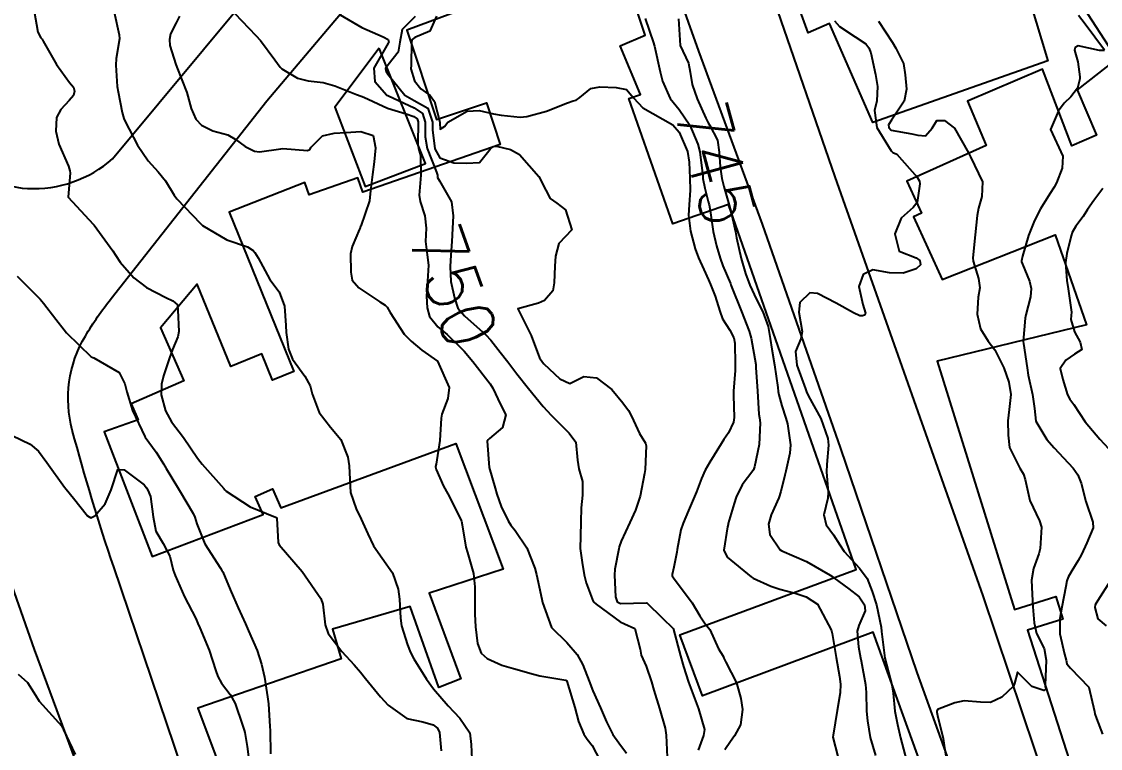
# Model space of a CAD drawing. Header units: metres. Extents: x 298520 to 308411, y 7433745 to 7450750.
# Drawn here: x 303864.9 to 303946.2, y 7439989.1 to 7440043.9 of the extents above; entities that cross this region are included whole.
import ezdxf
from ezdxf.enums import TextEntityAlignment as Align

# ---------------------------------------------------------------- set-up
doc = ezdxf.new("R2010")
doc.units = ezdxf.units.M
doc.header["$LTSCALE"] = 10
for name, color, linetype in [('Cotas', 45, 'Continuous'), ('Curvas de Nivel 1m', 11, 'Continuous'), ('Curvas de Nivel 5m', 15, 'Continuous'), ('Edificações', 30, 'Continuous'), ('Vias Primárias', 230, 'Continuous')]:
    doc.layers.add(name, color=color, linetype=linetype)
doc.styles.add('Style-STANDARD', font='STANDARD.shx')

msp = doc.modelspace()

# ---------------------------------------------------------------- linework, layer by layer
at = {"layer": 'Curvas de Nivel 1m', "flags": 128}
for points, elevation in [([(303865.811, 7440044.691), (303866.085, 7440043.121), (303866.328, 7440042.683), (303866.413, 7440042.582), (303866.51, 7440042.437), (303867.506, 7440040.67), (303868.48, 7440039.328), (303868.773, 7440038.953), (303868.866, 7440038.654), (303868.778, 7440038.346), (303868.462, 7440037.955), (303867.83, 7440037.288), (303867.492, 7440036.67), (303867.455, 7440035.647), (303867.687, 7440034.667), (303868.398, 7440033.008), (303868.517, 7440032.659), (303868.532, 7440032.518), (303868.373, 7440030.66), (303870.278, 7440028.641), (303870.352, 7440028.555), (303871.76, 7440026.618), (303871.981, 7440026.277), (303872.314, 7440025.766), (303873.334, 7440024.6), (303874.292, 7440023.862), (303875.747, 7440023.102), (303876.278, 7440022.866), (303876.626, 7440022.556), (303876.662, 7440022.163), (303876.727, 7440020.555), (303876.658, 7440020.147), (303876.239, 7440019.192), (303876.023, 7440018.563), (303875.574, 7440017.208), (303875.407, 7440016.572), (303875.399, 7440015.776), (303875.712, 7440014.567), (303876.171, 7440013.746), (303877.069, 7440012.551), (303878.138, 7440011.001), (303878.485, 7440010.536), (303880.115, 7440008.698), (303880.2, 7440008.604), (303880.296, 7440008.517), (303882.095, 7440007.326), (303884.014, 7440006.54), (303884.084, 7440006.51), (303884.12, 7440006.469), (303884.223, 7440004.626), (303884.289, 7440004.467), (303886.033, 7440002.44), (303887.435, 7440000.426), (303887.58, 7439999.998), (303887.758, 7439998.424), (303887.983, 7439997.769), (303889.007, 7439996.41), (303889.953, 7439995.411), (303890.421, 7439994.867), (303890.791, 7439994.387), (303891.922, 7439992.989), (303892.499, 7439992.364), (303893.903, 7439991.375), (303895.125, 7439991.113), (303895.898, 7439990.881), (303896.221, 7439990.65), (303896.387, 7439990.323), (303896.491, 7439988.933)], 753), ([(303871.843, 7440044.617), (303872.221, 7440042.909), (303872.249, 7440042.613), (303871.992, 7440041.121), (303871.968, 7440040.615), (303872.081, 7440039.01), (303872.142, 7440038.613), (303872.45, 7440037.062), (303872.57, 7440036.609), (303872.671, 7440036.377), (303873.605, 7440034.598), (303874.405, 7440033.417), (303875.163, 7440032.578), (303875.722, 7440031.906), (303876.376, 7440030.824), (303876.564, 7440030.558), (303878.354, 7440028.687), (303878.52, 7440028.538), (303880.337, 7440027.45), (303881.909, 7440026.916), (303882.325, 7440026.655), (303882.464, 7440026.489), (303882.699, 7440026.106), (303883.592, 7440024.477), (303884.289, 7440023.523), (303884.68, 7440022.464), (303884.796, 7440021), (303884.808, 7440020.462), (303884.983, 7440019.201), (303885.306, 7440018.454), (303886.214, 7440017.178), (303886.621, 7440016.436), (303886.784, 7440015.847), (303887.307, 7440014.429), (303888.166, 7440013.32), (303888.941, 7440012.412), (303889.471, 7440011.076), (303889.578, 7440010.406), (303889.645, 7440008.878), (303889.675, 7440008.404), (303890.094, 7440007.169), (303890.469, 7440006.394), (303890.964, 7440005.279), (303891.406, 7440004.38), (303892.049, 7440003.458), (303892.824, 7440002.362), (303893.263, 7440001.115), (303893.369, 7440000.356), (303893.432, 7439998.923), (303893.522, 7439998.355), (303893.971, 7439996.91), (303894.189, 7439996.348), (303894.441, 7439995.863), (303895.405, 7439994.335), (303895.932, 7439993.603), (303897.042, 7439992.313), (303897.467, 7439991.865), (303897.904, 7439991.381), (303898.654, 7439990.292), (303898.776, 7439989.399), (303898.821, 7439988.291)], 752), ([(303888.883, 7440044.417), (303890.529, 7440043.453), (303892.126, 7440042.769), (303892.516, 7440042.551), (303892.549, 7440042.37), (303892.541, 7440042.342), (303892.512, 7440042.291), (303891.426, 7440040.386), (303891.497, 7440039.399), (303892.408, 7440038.371), (303892.472, 7440038.332), (303892.538, 7440038.304), (303894.459, 7440037.395), (303895.094, 7440036.985), (303895.299, 7440036.337), (303895.302, 7440035.208), (303895.455, 7440034.335), (303896.162, 7440032.557), (303896.219, 7440032.323), (303896.23, 7440032.161), (303896.389, 7440031.911), (303897.277, 7440030.311), (303897.402, 7440029.27), (303897.363, 7440028.31), (303897.315, 7440027.333), (303897.239, 7440026.311), (303897.176, 7440025.449), (303897.243, 7440024.311), (303897.503, 7440023.089), (303897.77, 7440022.305), (303898.267, 7440021.723), (303899.883, 7440020.284), (303900.249, 7440019.882), (303900.956, 7440018.985), (303901.52, 7440018.261), (303902.22, 7440017.361), (303903.088, 7440016.241), (303904.19, 7440014.891), (303904.804, 7440014.224), (303906.163, 7440012.872), (303906.644, 7440012.203), (303906.779, 7440010.84), (303906.884, 7440010.199), (303907.171, 7440009.242), (303907.155, 7440008.194), (303907.049, 7440007.246), (303907.022, 7440006.196), (303906.999, 7440005.123), (303906.991, 7440004.196), (303907.121, 7440003.119), (303907.286, 7440002.191), (303907.425, 7440001.587), (303907.974, 7440000.181), (303907.989, 7440000.157), (303908.012, 7440000.127), (303908.196, 7439999.993), (303909.998, 7439998.662), (303910.337, 7439998.496), (303911.112, 7439998.143), (303911.516, 7439996.59), (303911.579, 7439996.136), (303911.7, 7439995.874), (303911.955, 7439995.325), (303912.362, 7439994.126), (303912.545, 7439993.513), (303912.953, 7439992.12), (303913.382, 7439990.632), (303913.478, 7439990.114), (303913.539, 7439988.45)], 749), ([(303944.549, 7440044.383), (303945.056, 7440043.745), (303946.514, 7440041.791)], 742), ([(303876.778, 7440044.319), (303876.532, 7440043.82), (303876.107, 7440042.979), (303876.025, 7440042.567), (303876.048, 7440042.107), (303876.494, 7440040.676), (303876.546, 7440040.559), (303876.587, 7440040.464), (303877.319, 7440038.552), (303877.657, 7440037.346), (303878.012, 7440036.544), (303878.439, 7440036.109), (303879.284, 7440035.682), (303880.431, 7440035.369), (303880.97, 7440035.054), (303881.737, 7440034.5), (303882.418, 7440034.144), (303882.809, 7440034.094), (303884.421, 7440034.324), (303884.559, 7440034.329), (303886.419, 7440034.197), (303886.595, 7440034.264), (303886.704, 7440034.437), (303887.555, 7440035.305), (303888.434, 7440035.497), (303889.304, 7440035.542), (303890.435, 7440035.626), (303891.37, 7440035.324), (303891.54, 7440034.383), (303891.451, 7440033.341), (303891.33, 7440032.386), (303891.174, 7440031.181), (303891.11, 7440030.389), (303890.454, 7440028.498), (303890.409, 7440028.399), (303890.391, 7440028.361), (303890.351, 7440028.269), (303889.785, 7440026.951), (303889.672, 7440026.407), (303889.687, 7440025.029), (303889.802, 7440024.405), (303890.295, 7440023.842), (303891.886, 7440022.769), (303892.275, 7440022.526), (303892.442, 7440022.368), (303892.651, 7440021.984), (303893.717, 7440020.355), (303894.247, 7440019.807), (303895.049, 7440019.146), (303896.233, 7440018.32), (303897.115, 7440016.311), (303897.008, 7440015.499), (303896.547, 7440014.316), (303896.497, 7440013.998), (303896.392, 7440012.326), (303896.135, 7440010.533), (303896.086, 7440010.378), (303896.078, 7440010.331), (303896.131, 7440010.132), (303896.671, 7440008.874), (303897.01, 7440008.317), (303897.958, 7440006.429), (303898.021, 7440006.301), (303898.038, 7440006.257), (303898.08, 7440005.979), (303898.361, 7440004.297), (303898.48, 7440003.873), (303898.931, 7440002.291), (303899.03, 7440001.283), (303899.046, 7440000.29), (303899.051, 7439999.241), (303899.086, 7439998.289), (303899.251, 7439997.01), (303899.509, 7439996.285), (303899.959, 7439995.897), (303901.081, 7439995.39), (303901.952, 7439995.126), (303903.471, 7439994.712), (303903.947, 7439994.595), (303905.906, 7439994.248), (303905.943, 7439994.234), (303905.971, 7439994.181), (303906.575, 7439992.2), (303906.86, 7439991.153), (303907.257, 7439990.19), (303907.506, 7439989.803), (303907.884, 7439989.335), (303908.5, 7439988.174)], 751), ([(303894.542, 7440044.295), (303893.562, 7440043.325), (303893.395, 7440042.361), (303893.263, 7440041.605), (303892.496, 7440040.65), (303892.306, 7440040.373), (303892.32, 7440040.202), (303892.489, 7440039.95), (303893.753, 7440038.357), (303894.467, 7440037.963), (303895.501, 7440037.382), (303895.844, 7440036.329), (303895.853, 7440035.745), (303896.035, 7440034.326), (303896.413, 7440033.631), (303897.464, 7440033.252), (303898.407, 7440033.233), (303899.402, 7440033.296), (303900.186, 7440034.282), (303900.425, 7440034.488), (303900.663, 7440034.514), (303901.723, 7440034.26), (303902.417, 7440033.884), (303903.878, 7440032.235), (303904.383, 7440031.199), (303904.718, 7440030.566), (303905.224, 7440030.217), (303905.868, 7440029.708), (303906.353, 7440028.2), (303905.386, 7440027.171), (303905.121, 7440026.222), (303905.064, 7440025.474), (303905.034, 7440024.223), (303904.916, 7440023.601), (303904.283, 7440022.882), (303903.836, 7440022.678), (303902.273, 7440022.25), (303903.284, 7440020.24), (303903.909, 7440018.56), (303904.131, 7440018.231), (303904.231, 7440018.117), (303905.448, 7440016.984), (303906.209, 7440016.612), (303907.263, 7440017.149), (303908.216, 7440017.049), (303909.374, 7440016.168), (303910.193, 7440015.172), (303910.63, 7440014.596), (303910.85, 7440014.15), (303911.459, 7440012.846), (303911.902, 7440012.134), (303911.955, 7440011.937), (303911.871, 7440010.134), (303911.84, 7440009.845), (303911.504, 7440008.139), (303911.163, 7440007.078), (303910.72, 7440006.15), (303910.069, 7440004.738), (303909.927, 7440004.298), (303909.89, 7440004.162), (303909.587, 7440002.617), (303909.567, 7440002.165), (303909.646, 7440000.534), (303909.783, 7440000.162), (303910.012, 7440000.03), (303911.974, 7440000.092), (303912.012, 7440000.08), (303913.168, 7439998.952), (303913.993, 7439998.141), (303914.014, 7439998.11), (303914.027, 7439998.075), (303914.548, 7439996.104), (303914.773, 7439995.284), (303915.154, 7439994.098), (303915.913, 7439992.09), (303916.352, 7439990.538), (303916.287, 7439990.084), (303915.882, 7439988.979)], 748), ([(303896.149, 7440044.326), (303895.66, 7440043.199), (303894.518, 7440042.703), (303894.312, 7440042.556), (303894.27, 7440042.352), (303894.23, 7440040.618), (303894.223, 7440040.353), (303894.484, 7440039.445), (303894.964, 7440038.829), (303895.676, 7440038.332), (303896.01, 7440037.878), (303896.393, 7440036.321), (303896.394, 7440036.272), (303896.438, 7440035.804), (303896.745, 7440036.012), (303896.995, 7440036.314), (303898.452, 7440037.163), (303899.358, 7440037.197), (303900.45, 7440036.942), (303901.022, 7440036.844), (303902.447, 7440036.707), (303902.955, 7440036.752), (303904.452, 7440037.164), (303906.035, 7440037.783), (303906.46, 7440037.926), (303906.669, 7440037.99), (303906.956, 7440038.195), (303907.791, 7440038.869), (303908.475, 7440038.986), (303909.708, 7440038.934), (303910.472, 7440038.779), (303911.008, 7440038.152), (303911.709, 7440037.395), (303912.452, 7440036.992), (303913.981, 7440036.115), (303914.438, 7440035.57), (303915.068, 7440034.104), (303915.206, 7440033.307), (303915.261, 7440032.101), (303915.282, 7440031.203), (303915.191, 7440030.102), (303915.16, 7440029.303), (303915.308, 7440028.1), (303915.646, 7440026.78), (303915.902, 7440026.094), (303916.314, 7440025.211), (303916.667, 7440024.445), (303916.82, 7440024.082), (303917.159, 7440023.208), (303917.508, 7440022.071), (303917.706, 7440021.507), (303918.259, 7440020.657), (303918.563, 7440020.057), (303918.636, 7440019.669), (303918.68, 7440018.056), (303918.667, 7440017.615), (303918.546, 7440016.057), (303918.536, 7440015.72), (303918.585, 7440014.056), (303918.535, 7440013.699), (303918.166, 7440012.905), (303917.819, 7440012.404), (303917.604, 7440012.068), (303916.755, 7440010.697), (303916.396, 7440010.086), (303916.127, 7440009.46), (303915.755, 7440008.455), (303915.606, 7440008.095), (303915.152, 7440007.045), (303914.74, 7440006.103), (303914.58, 7440005.603), (303914.298, 7440004.108), (303914.265, 7440003.903), (303914.043, 7440002.78), (303913.913, 7440002.233), (303913.925, 7440002.111), (303914.031, 7440001.965), (303915.421, 7440000.096), (303916.003, 7439999.1), (303916.419, 7439998.506), (303916.758, 7439998.079), (303917.418, 7439996.622), (303917.764, 7439996.063), (303917.826, 7439995.927), (303917.958, 7439995.617), (303918.763, 7439994.052), (303919.086, 7439992.888), (303919.217, 7439992.047), (303919.061, 7439990.888), (303918.608, 7439990.053), (303918.306, 7439989.639), (303917.882, 7439989.006)], 747), ([(303911.883, 7440044.14), (303912.516, 7440042.313), (303912.568, 7440042.129), (303912.586, 7440042.055), (303913.004, 7440040.125), (303913.186, 7440039.419), (303913.769, 7440038.117), (303914.455, 7440037.271), (303915.253, 7440036.102), (303915.847, 7440034.677), (303915.994, 7440034.094), (303916.226, 7440032.261), (303916.243, 7440032.091), (303916.386, 7440031.354), (303916.642, 7440030.353), (303916.714, 7440030.085), (303916.781, 7440029.669), (303917.01, 7440028.08), (303917.262, 7440027.006), (303917.533, 7440026.072), (303917.741, 7440025.493), (303918.304, 7440024.159), (303918.347, 7440024.06), (303918.378, 7440023.983), (303919.147, 7440022.051), (303919.723, 7440020.58), (303919.882, 7440020.044), (303920.214, 7440018.06), (303920.216, 7440018.04), (303920.23, 7440017.838), (303920.347, 7440016.038), (303920.464, 7440014.314), (303920.502, 7440014.035), (303920.554, 7440013.657), (303920.481, 7440012.035), (303920.136, 7440010.344), (303920.059, 7440010.115), (303920.004, 7440010.041), (303919.196, 7440008.976), (303918.751, 7440008.054), (303918.595, 7440007.565), (303918.151, 7440006.059), (303918.136, 7440006.005), (303918.08, 7440005.811), (303917.823, 7440004.064), (303918.055, 7440003.521), (303919.878, 7440002.042), (303920.032, 7440001.948), (303921.354, 7440001.348), (303922.024, 7440001.128), (303923.2, 7440000.819), (303924.018, 7440000.546), (303924.877, 7439999.981), (303925.912, 7439998.053), (303925.94, 7439997.971), (303925.99, 7439997.768), (303926.278, 7439995.965), (303926.53, 7439994.542), (303926.603, 7439993.96), (303926.586, 7439993.308), (303926.361, 7439991.963), (303926.048, 7439990.121), (303926.044, 7439989.968), (303926.415, 7439988.498)], 746), ([(303926.165, 7440043.974), (303926.536, 7440043.528), (303927.718, 7440042.759), (303928.517, 7440042.23), (303928.746, 7440041.938), (303928.888, 7440041.557), (303929.246, 7440039.932), (303929.398, 7440039.012), (303929.353, 7440037.931), (303929.185, 7440037.203), (303929.343, 7440035.931), (303930.425, 7440034.155), (303930.556, 7440034.049), (303930.847, 7440033.914), (303932.397, 7440032.185), (303932.571, 7440031.888), (303932.601, 7440031.677), (303932.377, 7440030.262), (303932.078, 7440029.894), (303931.183, 7440029.085), (303930.717, 7440027.914), (303931.03, 7440026.61), (303932.325, 7440026.102), (303932.6, 7440025.887), (303932.636, 7440025.571), (303932.317, 7440025.272), (303931.342, 7440024.933), (303930.314, 7440024.979), (303929.058, 7440025.19), (303928.312, 7440024.834), (303927.994, 7440023.945), (303928.282, 7440022.578), (303928.485, 7440021.938), (303928.425, 7440021.785), (303928.271, 7440021.733), (303928.06, 7440021.732), (303927.599, 7440021.95), (303926.284, 7440022.682), (303924.869, 7440023.41), (303924.295, 7440023.464), (303923.543, 7440022.738), (303923.465, 7440021.998), (303923.721, 7440020.533), (303923.607, 7440019.996), (303923.218, 7440019.026), (303923.327, 7440017.999), (303923.967, 7440016.232), (303924.057, 7440015.991), (303924.2, 7440015.679), (303925.122, 7440013.981), (303925.648, 7440012.487), (303925.708, 7440011.974), (303925.585, 7440010.529), (303925.553, 7440009.976), (303925.691, 7440008.4), (303925.66, 7440007.975), (303925.35, 7440006.722), (303925.533, 7440005.976), (303926.075, 7440005.219), (303926.563, 7440004.458), (303926.883, 7440003.958), (303928.044, 7440002.712), (303928.621, 7440001.934), (303929.007, 7440000.947), (303929.336, 7439999.927), (303929.674, 7439998.245), (303929.697, 7439997.923), (303929.963, 7439995.92), (303930.476, 7439993.915), (303930.568, 7439993.279), (303930.712, 7439991.912), (303930.896, 7439990.917), (303931.132, 7439989.908), (303931.589, 7439988.189)], 744), ([(303929.474, 7440043.931), (303930.519, 7440042.339), (303930.775, 7440041.916), (303931.347, 7440040.753), (303931.495, 7440039.905), (303931.573, 7440038.807), (303931.403, 7440037.906), (303930.449, 7440036.485), (303930.232, 7440036.135), (303930.246, 7440035.922), (303930.441, 7440035.724), (303931.988, 7440035.446), (303932.437, 7440035.345), (303933.028, 7440035.293), (303933.524, 7440035.879), (303933.867, 7440036.457), (303934.449, 7440036.442), (303935.21, 7440035.862), (303936.256, 7440034.02), (303936.336, 7440033.851), (303936.421, 7440033.709), (303937.316, 7440031.836), (303937.265, 7440030.72), (303937.005, 7440029.841), (303936.92, 7440029.286), (303936.765, 7440027.844), (303936.589, 7440026.11), (303936.614, 7440025.846), (303937.015, 7440024.544), (303937.118, 7440023.838), (303936.997, 7440023.134), (303936.91, 7440021.84), (303937.164, 7440020.738), (303937.746, 7440019.828), (303938.243, 7440019.17), (303938.93, 7440017.813), (303939.306, 7440016.715), (303939.457, 7440015.807), (303939.331, 7440014.669), (303939.23, 7440013.81), (303939.246, 7440012.729), (303939.357, 7440011.808), (303940.137, 7440010.251), (303940.418, 7440009.797), (303940.538, 7440009.387), (303940.885, 7440007.792), (303941.612, 7440006.262), (303941.761, 7440005.783), (303941.661, 7440004.19), (303941.565, 7440003.785), (303941.159, 7440002.676), (303941.007, 7440001.79), (303941.063, 7440000.75), (303941.122, 7439999.789), (303941.2, 7439998.589), (303941.395, 7439997.786), (303941.976, 7439996.643), (303942.122, 7439995.778), (303942.038, 7439993.873), (303942.05, 7439993.778), (303942.113, 7439993.605), (303941.939, 7439993.487), (303941.034, 7439993.789), (303939.953, 7439994.855), (303939.732, 7439994.015), (303939.643, 7439993.803), (303938.771, 7439992.971), (303937.924, 7439992.574), (303937.161, 7439992.595), (303935.926, 7439992.705), (303935.221, 7439992.559), (303933.916, 7439992.049), (303933.872, 7439991.912), (303933.872, 7439991.871), (303933.88, 7439991.838), (303933.91, 7439991.606), (303934.347, 7439989.865), (303934.429, 7439989.323), (303934.643, 7439987.862)], 743), ([(303946.522, 7440041.73), (303946.141, 7440041.734), (303944.518, 7440042.09), (303944.307, 7440041.961), (303944.262, 7440041.753), (303944.504, 7440040.883), (303944.65, 7440039.748), (303944.642, 7440039.597), (303944.48, 7440038.893), (303943.98, 7440038.245), (303943.472, 7440037.76), (303943.046, 7440037.175), (303942.443, 7440035.77), (303943.364, 7440033.761), (303943.312, 7440032.859), (303942.888, 7440031.765), (303942.727, 7440031.429), (303942.384, 7440030.917), (303941.677, 7440029.78), (303941.245, 7440028.901), (303940.79, 7440027.793), (303940.327, 7440026.223), (303940.255, 7440025.869), (303940.257, 7440025.801), (303940.321, 7440025.627), (303940.864, 7440024.347), (303940.979, 7440023.79), (303940.928, 7440023.159), (303940.571, 7440021.797), (303940.523, 7440021.544), (303940.386, 7440019.799), (303940.397, 7440019.652), (303940.673, 7440017.795), (303940.766, 7440017.246), (303941.082, 7440015.791), (303941.235, 7440014.747), (303941.34, 7440013.788), (303942.162, 7440012.398), (303942.725, 7440011.771), (303943.417, 7440011.032), (303944.138, 7440010.245), (303944.503, 7440009.746), (303944.752, 7440009.115), (303945.093, 7440007.74), (303945.643, 7440006.179), (303945.657, 7440005.734), (303945.193, 7440004.617), (303944.773, 7440003.743), (303944.526, 7440003.275), (303944.044, 7440002.488), (303943.763, 7440002.028), (303943.671, 7440001.755), (303943.601, 7440001.328), (303943.291, 7439999.761), (303943.148, 7439998.906), (303943.141, 7439997.763), (303943.509, 7439996.218), (303943.62, 7439995.755), (303943.683, 7439995.477), (303943.957, 7439995.169), (303945.323, 7439993.736), (303945.754, 7439991.893), (303945.776, 7439991.731), (303945.909, 7439991.356), (303946.371, 7439990.196)], 742), ([(303946.389, 7440031.32), (303945.696, 7440030.421), (303945.239, 7440029.741), (303944.902, 7440029.207), (303944.354, 7440028.48), (303944.084, 7440028.016), (303943.996, 7440027.753), (303943.67, 7440026.416), (303943.562, 7440025.758), (303943.669, 7440024.396), (303943.781, 7440023.755), (303944.019, 7440022.01), (303944.003, 7440021.754), (303943.971, 7440021.456), (303944.261, 7440020.524), (303944.67, 7440019.746), (303944.798, 7440019.191), (303944.239, 7440018.839), (303943.61, 7440018.382), (303943.16, 7440017.766), (303943.383, 7440016.93), (303943.716, 7440015.757), (303943.897, 7440015.452), (303944.196, 7440015.039), (303945.053, 7440013.741), (303946.163, 7440012.425), (303946.806, 7440011.72)], 741), ([(303864.532, 7440024.707), (303866.277, 7440022.97), (303866.522, 7440022.678), (303867.456, 7440021.473), (303868.077, 7440020.662), (303868.251, 7440020.451), (303870.128, 7440018.641), (303870.232, 7440018.585), (303870.322, 7440018.548), (303872.216, 7440017.45), (303872.656, 7440016.605), (303872.81, 7440015.991), (303873.245, 7440014.599), (303874.154, 7440012.636), (303874.181, 7440012.59), (303875.016, 7440011.451), (303875.574, 7440010.568), (303875.781, 7440010.217), (303876.124, 7440009.632), (303876.773, 7440008.553), (303877.818, 7440006.812), (303877.939, 7440006.541), (303878.078, 7440006.051), (303878.677, 7440004.534), (303879.86, 7440002.698), (303879.977, 7440002.521), (303880.032, 7440002.421), (303880.606, 7440001.099), (303880.851, 7440000.507), (303881.206, 7439999.703), (303881.75, 7439998.494), (303881.985, 7439997.979), (303882.629, 7439996.483), (303882.96, 7439995.473), (303883.184, 7439994.478), (303883.409, 7439992.995), (303883.476, 7439992.474), (303883.597, 7439990.774), (303883.602, 7439990.473), (303883.636, 7439988.711)], 754), ([(303946.943, 7440001.716), (303946.018, 7440000.276), (303945.818, 7439999.929), (303945.772, 7439999.732), (303946.004, 7439998.872), (303946.644, 7439998.365)], 741), ([(303864.621, 7439994.7), (303865.323, 7439994.075), (303865.927, 7439993.134), (303866.197, 7439992.677), (303867.895, 7439990.781), (303867.972, 7439990.659), (303868.035, 7439990.515), (303868.908, 7439988.65)], 756)]:
    msp.add_lwpolyline(points, dxfattribs=dict(at, elevation=elevation))
at = {"layer": 'Curvas de Nivel 5m', "flags": 128}
for points, elevation in [([(303880.951, 7440044.514), (303882.519, 7440042.87), (303882.87, 7440042.486), (303883.954, 7440041.02), (303884.363, 7440040.471), (303884.492, 7440040.34), (303885.666, 7440039.633), (303886.483, 7440039.436), (303887.601, 7440039.31), (303888.479, 7440039.078), (303890.118, 7440038.404), (303890.471, 7440038.284), (303890.668, 7440038.199), (303892.458, 7440037.384), (303893.86, 7440036.947), (303894.449, 7440036.742), (303894.688, 7440036.589), (303894.763, 7440036.345), (303894.74, 7440034.659), (303894.793, 7440034.344), (303894.94, 7440033.817), (303894.977, 7440032.341), (303894.85, 7440030.816), (303894.912, 7440030.342), (303895.284, 7440029.258), (303895.372, 7440028.335), (303895.331, 7440027.342), (303895.44, 7440026.333), (303895.536, 7440025.553), (303895.471, 7440024.332), (303895.408, 7440023.211), (303895.454, 7440022.332), (303895.622, 7440021.685), (303896.259, 7440020.906), (303896.96, 7440020.313), (303898.24, 7440019.056), (303898.89, 7440018.293), (303900.208, 7440016.607), (303900.388, 7440016.277), (303900.967, 7440015.045), (303901.373, 7440014.262), (303901.116, 7440013.318), (303900.156, 7440012.468), (303900.047, 7440012.389), (303899.968, 7440012.282), (303900.133, 7440010.28), (303900.576, 7440008.732), (303900.712, 7440008.271), (303901.024, 7440007.341), (303901.547, 7440006.258), (303901.763, 7440005.938), (303902.076, 7440005.538), (303902.961, 7440004.241), (303903.574, 7440002.7), (303903.7, 7440002.233), (303904.018, 7440000.717), (303904.115, 7440000.229), (303904.131, 7440000.109), (303904.809, 7439998.222), (303905.976, 7439997.106), (303906.763, 7439996.198), (303907.189, 7439995.425), (303907.66, 7439994.184), (303907.932, 7439993.456), (303908.515, 7439992.174), (303908.959, 7439991.113), (303909.434, 7439990.165), (303909.887, 7439989.528), (303910.478, 7439988.75)], 750), ([(303914.402, 7440044.111), (303914.513, 7440042.11), (303915.162, 7440040.762), (303915.266, 7440040.102), (303915.424, 7440039.155), (303915.797, 7440038.097), (303916.448, 7440036.622), (303916.629, 7440036.271), (303916.749, 7440036.085), (303917.332, 7440034.976), (303917.471, 7440034.074), (303917.528, 7440032.952), (303917.661, 7440032.071), (303917.806, 7440031.488), (303918.219, 7440030.062), (303918.365, 7440029.509), (303918.693, 7440028.056), (303918.777, 7440027.617), (303919.114, 7440026.052), (303919.44, 7440024.921), (303919.773, 7440024.045), (303920.287, 7440022.965), (303920.76, 7440022.033), (303921.163, 7440020.927), (303921.318, 7440020.024), (303921.43, 7440019.207), (303921.635, 7440018.019), (303921.889, 7440016.334), (303921.92, 7440016.014), (303921.955, 7440015.768), (303922.192, 7440014.934), (303922.495, 7440014.007), (303922.607, 7440013.575), (303922.83, 7440012.003), (303922.785, 7440011.365), (303922.489, 7440010.006), (303922.423, 7440009.714), (303922.118, 7440008.489), (303921.948, 7440008.012), (303921.382, 7440006.733), (303921.192, 7440006.023), (303921.283, 7440005.23), (303922.064, 7440004.082), (303922.184, 7440004.009), (303924.051, 7440003.2), (303925.834, 7440002.174), (303926.034, 7440002.038), (303926.119, 7440001.969), (303927.229, 7440001.156), (303928.019, 7440000.551), (303928.41, 7439999.936), (303928.462, 7439999.482), (303927.997, 7439998.371), (303927.874, 7439997.942), (303927.975, 7439996.774), (303928.129, 7439995.938), (303928.175, 7439995.724), (303928.497, 7439993.934), (303928.548, 7439993.32), (303928.58, 7439991.933), (303928.64, 7439991.199), (303928.855, 7439989.93), (303929.239, 7439988.567)], 745), ([(303864.153, 7440012.71), (303865.513, 7440012.056), (303866.141, 7440011.52), (303866.767, 7440010.674), (303868.114, 7440008.806), (303868.229, 7440008.659), (303868.778, 7440007.978), (303869.848, 7440006.642), (303870.082, 7440006.507), (303870.403, 7440006.635), (303871.169, 7440007.551), (303871.629, 7440008.617), (303872.128, 7440010.15), (303872.607, 7440010.126), (303874.117, 7440008.994), (303874.294, 7440008.767), (303874.389, 7440008.586), (303874.581, 7440008.107), (303874.8, 7440006.579), (303874.986, 7440005.491), (303875.535, 7440004.568), (303876.049, 7440003.613), (303876.31, 7440002.557), (303876.441, 7440002.143), (303877.162, 7440000.549), (303877.996, 7439998.897), (303878.17, 7439998.538), (303878.319, 7439998.206), (303879.017, 7439996.529), (303879.519, 7439994.952), (303879.655, 7439994.523), (303879.938, 7439994.033), (303880.596, 7439993.176), (303880.973, 7439992.504), (303881.519, 7439990.876), (303881.652, 7439990.494), (303881.703, 7439990.305), (303881.881, 7439989.254), (303881.988, 7439988.489)], 755)]:
    msp.add_lwpolyline(points, dxfattribs=dict(at, elevation=elevation))
at = {"layer": 'Edificações'}
for points in [[(303925.695, 7440059.117), (303929.557, 7440060.828), (303929.333, 7440061.335), (303932.775, 7440062.976), (303932.964, 7440062.58), (303935.095, 7440063.596), (303938.762, 7440056.414), (303936.837, 7440055.431), (303937.18, 7440054.758), (303937.601, 7440054.973), (303939.83, 7440050.336), (303929.638, 7440045.559), (303930.054, 7440044.672), (303940.01, 7440048.399), (303942.233, 7440040.94), (303929.049, 7440036.312), (303925.786, 7440043.769), (303924.168, 7440043.06), (303922.222, 7440048.502), (303924.675, 7440049.526), (303922.248, 7440054.706), (303924.349, 7440055.69), (303924.658, 7440055.031), (303927.35, 7440056.292)], [(303891.822, 7440041.897), (303888.481, 7440037.46), (303890.785, 7440031.468), (303895.32, 7440033.202)]]:
    msp.add_lwpolyline(points, close=True, dxfattribs=at)
for points in [[(303947.455, 7440053.245), (303941.762, 7440049.861), (303947.439, 7440041.092), (303944.449, 7440038.752), (303945.916, 7440035.352), (303944.047, 7440034.546), (303941.846, 7440040.319), (303936.176, 7440037.908), (303937.6, 7440034.559), (303931.6, 7440031.885), (303932.71, 7440029.469), (303932.12, 7440029.198), (303934.273, 7440024.454), (303942.788, 7440027.828), (303945.147, 7440021.044), (303933.889, 7440018.296), (303939.716, 7439999.584), (303942.841, 7440000.558), (303943.375, 7439998.845), (303940.71, 7439998.016), (303945.211, 7439984.025), (303947.948, 7439974.026)], [(303934.241, 7439983.561), (303929.081, 7439997.871), (303916.211, 7439993.074), (303914.496, 7439997.675), (303927.793, 7440002.604), (303918.169, 7440030.127), (303913.961, 7440028.656), (303910.654, 7440038.111), (303911.52, 7440038.414), (303909.988, 7440042.078), (303911.893, 7440042.875), (303909.952, 7440048.704)], [(303902.104, 7440046.317), (303893.907, 7440043.263), (303896.151, 7440036.536), (303899.912, 7440037.791), (303900.963, 7440034.64), (303890.596, 7440031.042), (303890.215, 7440032.139), (303886.552, 7440030.849), (303886.221, 7440031.788), (303880.52, 7440029.534), (303885.408, 7440017.532), (303883.794, 7440016.875), (303882.99, 7440018.848), (303880.645, 7440017.893), (303878.113, 7440024.108), (303875.345, 7440020.824), (303877.098, 7440016.832), (303873.139, 7440015.094), (303873.671, 7440013.883), (303871.094, 7440012.977), (303874.711, 7440003.586), (303883.072, 7440006.757), (303882.469, 7440008.114), (303883.776, 7440008.694), (303884.42, 7440007.244), (303897.621, 7440012.097), (303901.173, 7440002.635), (303895.598, 7440000.825), (303897.992, 7439994.35), (303896.333, 7439993.712), (303894.155, 7439999.805), (303888.304, 7439998.105), (303888.955, 7439995.864), (303878.164, 7439992.138), (303880.763, 7439985.159)]]:
    msp.add_lwpolyline(points, dxfattribs=at)
at = {"layer": 'Vias Primárias'}
for points in [[(303947.722, 7439967.5), (303944.236, 7439980.22), (303937.36, 7440000.625), (303926.201, 7440032.206), (303921.664, 7440045.373), (303917.648, 7440056.939), (303914.934, 7440065.121), (303911.139, 7440076.392), (303908.201, 7440084.612), (303903.328, 7440098.154, -0.044944), (303902.25, 7440102.28, -0.156792), (303902.956, 7440107.106, -0.433888), (303908.349, 7440108.749, -0.093241), (303911.508, 7440106.039), (303927.01, 7440087.457), (303929.087, 7440084.805), (303936.241, 7440075.778), (303954.18, 7440052.744)], [(303897.357, 7439930.121), (303891.503, 7439946.432), (303879.806, 7439979.183), (303871.82, 7440002.793, -0.015934), (303868.695, 7440013.101, -0.202676), (303869.678, 7440020.204, -0.033347), (303871.622, 7440023.02), (303883.371, 7440037.945), (303893.766, 7440050.245, -0.125463)], [(303912.798, 7440050.448), (303915.911, 7440041.68), (303920.705, 7440028.628), (303926.61, 7440011.732), (303932.372, 7439994.83), (303937.348, 7439981.01), (303940.501, 7439968.48), (303942.433, 7439961.422, -0.037175), (303943.329, 7439956.84, -0.02555), (303943.687, 7439951.54, -0.045542), (303943.259, 7439945.803, -0.018229), (303941.649, 7439937.942, -0.040068), (303939.216, 7439930.565)], [(303856.965, 7440044.365), (303859.516, 7440036.653, 0.029294), (303860.289, 7440034.707, 0.278086), (303865.322, 7440031.324, 0.195348), (303871.726, 7440033.564), (303882.083, 7440046.036)]]:
    msp.add_lwpolyline(points, format="xyb", dxfattribs=at)
at = {"layer": 'Vias Primárias', "elevation": 764.86}
msp.add_lwpolyline([(303828.146, 7439937.034), (303815.317, 7439972.744), (303811.571, 7439983.212, -0.251963), (303813.146, 7439993.637, -0.142986), (303817.045, 7439996.559), (303844.679, 7440006.702), (303852.818, 7440009.569, -0.211993), (303859.667, 7440009.026, -0.15389), (303862.424, 7440006.173), (303865.821, 7439996.565), (303870.795, 7439983.119), (303876.61, 7439966.363), (303881.835, 7439951.723), (303887.943, 7439934.428), (303893.705, 7439917.38), (303901.438, 7439895.958), (303905.923, 7439882.988), (303911.197, 7439868.642), (303912.971, 7439862.526), (303913.316, 7439860.657), (303913.041, 7439859.19)], format="xyb", dxfattribs=at)

# ---------------------------------------------------------------- texts
at = {"layer": 'Cotas', "style": 'Style-STANDARD'}
for s, rotation, p in [('745', 285.15551, (303917.182, 7440033.215, 745)), ('750', 289.83139, (303897.429, 7440023.982, 750))]:
    msp.add_text(s, height=4, rotation=rotation, dxfattribs=at).set_placement(p, align=Align.MIDDLE_CENTER)

doc.saveas('drawing.dxf')
